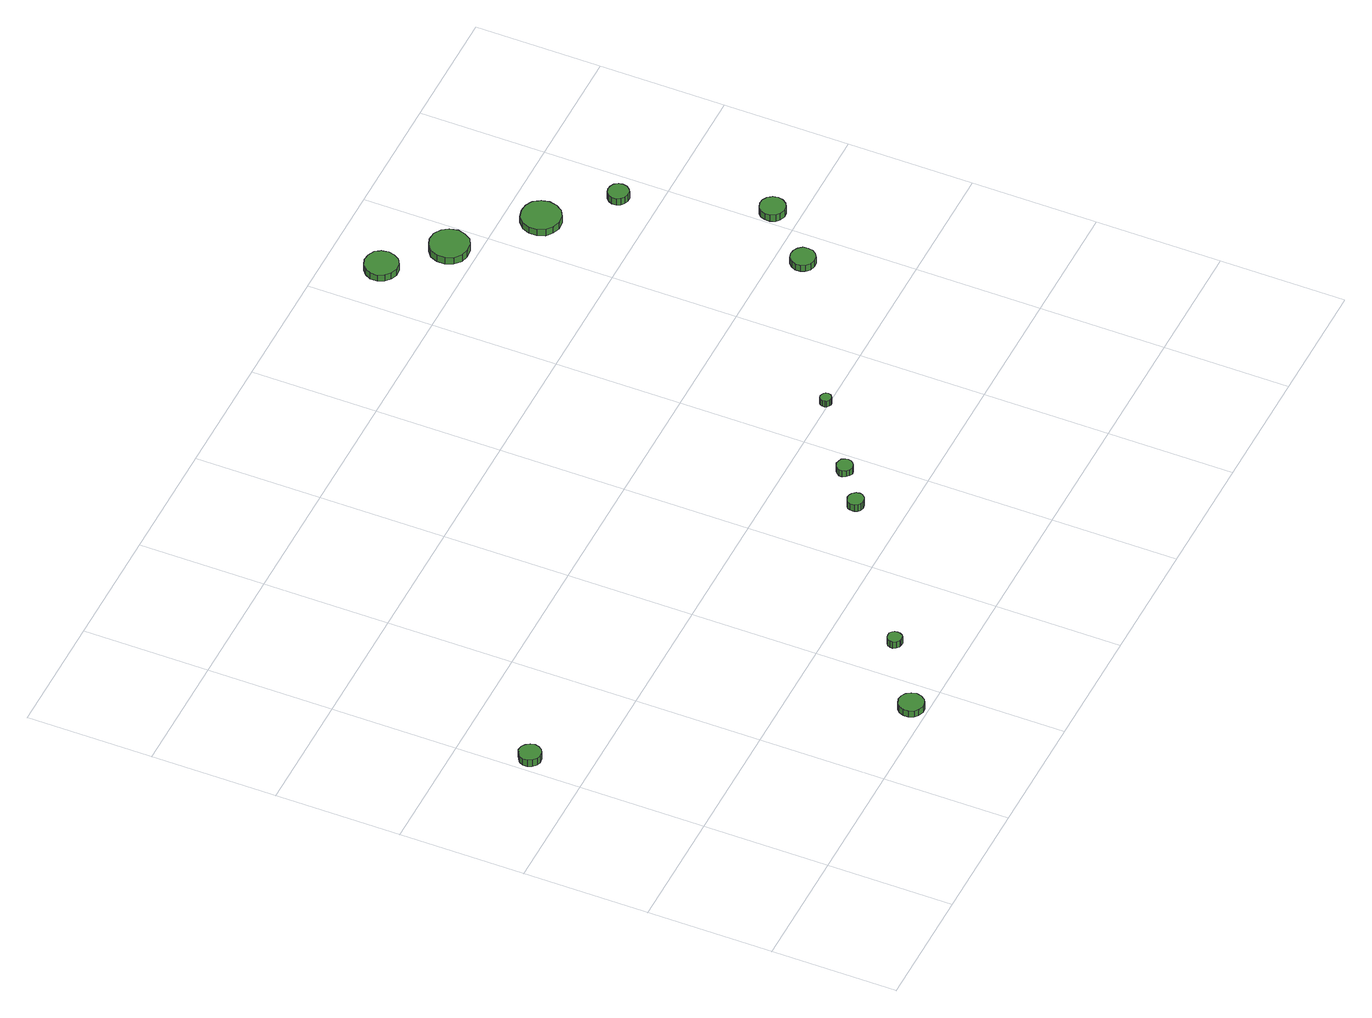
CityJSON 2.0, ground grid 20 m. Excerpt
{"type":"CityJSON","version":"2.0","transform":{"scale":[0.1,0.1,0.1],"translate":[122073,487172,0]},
"CityObjects":{
"tree1":{"type":"SolitaryVegetationObject","attributes":{"function":"something"},"geometry":[{"type":"MultiSurface","lod":"1","boundaries":[[[0,1,2,3,4,5,6,7,8,9,10,11,12,13,14]],[[15,16,17,18,19,20,21,22,23,24,25,26,27,28,29]],[[0,29,28,1]],[[1,28,27,2]],[[2,27,26,3]],[[3,26,25,4]],[[4,25,24,5]],[[5,24,23,6]],[[6,23,22,7]],[[7,22,21,8]],[[8,21,20,9]],[[9,20,19,10]],[[10,19,18,11]],[[11,18,17,12]],[[12,17,16,13]],[[13,16,15,14]],[[14,15,29,0]]]}]},
"tree2":{"type":"SolitaryVegetationObject","attributes":{"function":"something"},"geometry":[{"type":"MultiSurface","lod":"1","boundaries":[[[30,31,32,33,34,35,36,37,38,39,40,41,42,43,44]],[[45,46,47,48,49,50,51,52,53,54,55,56,57,58,59]],[[30,59,58,31]],[[31,58,57,32]],[[32,57,56,33]],[[33,56,55,34]],[[34,55,54,35]],[[35,54,53,36]],[[36,53,52,37]],[[37,52,51,38]],[[38,51,50,39]],[[39,50,49,40]],[[40,49,48,41]],[[41,48,47,42]],[[42,47,46,43]],[[43,46,45,44]],[[44,45,59,30]]]}]},
"tree3":{"type":"SolitaryVegetationObject","attributes":{"function":"something"},"geometry":[{"type":"MultiSurface","lod":"1","boundaries":[[[60,61,62,63,64,65,66,67,68,69,70,71,72,73,74]],[[75,76,77,78,79,80,81,82,83,84,85,86,87,88,89]],[[60,89,88,61]],[[61,88,87,62]],[[62,87,86,63]],[[63,86,85,64]],[[64,85,84,65]],[[65,84,83,66]],[[66,83,82,67]],[[67,82,81,68]],[[68,81,80,69]],[[69,80,79,70]],[[70,79,78,71]],[[71,78,77,72]],[[72,77,76,73]],[[73,76,75,74]],[[74,75,89,60]]]}]},
"tree4":{"type":"SolitaryVegetationObject","attributes":{"function":"something"},"geometry":[{"type":"MultiSurface","lod":"1","boundaries":[[[90,91,92,93,94,95,96,97,98,99,100,101,102,103,104]],[[105,106,107,108,109,110,111,112,113,114,115,116,117,118,119]],[[90,119,118,91]],[[91,118,117,92]],[[92,117,116,93]],[[93,116,115,94]],[[94,115,114,95]],[[95,114,113,96]],[[96,113,112,97]],[[97,112,111,98]],[[98,111,110,99]],[[99,110,109,100]],[[100,109,108,101]],[[101,108,107,102]],[[102,107,106,103]],[[103,106,105,104]],[[104,105,119,90]]]}]},
"tree5":{"type":"SolitaryVegetationObject","attributes":{"function":"something"},"geometry":[{"type":"MultiSurface","lod":"1","boundaries":[[[120,121,122,123,124,125,126,127,128,129,130,131,132,133,134]],[[135,136,137,138,139,140,141,142,143,144,145,146,147,148,149]],[[120,149,148,121]],[[121,148,147,122]],[[122,147,146,123]],[[123,146,145,124]],[[124,145,144,125]],[[125,144,143,126]],[[126,143,142,127]],[[127,142,141,128]],[[128,141,140,129]],[[129,140,139,130]],[[130,139,138,131]],[[131,138,137,132]],[[132,137,136,133]],[[133,136,135,134]],[[134,135,149,120]]]}]},
"tree6":{"type":"SolitaryVegetationObject","attributes":{"function":"something"},"geometry":[{"type":"MultiSurface","lod":"1","boundaries":[[[150,151,152,153,154,155,156,157,158,159,160,161,162,163,164]],[[165,166,167,168,169,170,171,172,173,174,175,176,177,178,179]],[[150,179,178,151]],[[151,178,177,152]],[[152,177,176,153]],[[153,176,175,154]],[[154,175,174,155]],[[155,174,173,156]],[[156,173,172,157]],[[157,172,171,158]],[[158,171,170,159]],[[159,170,169,160]],[[160,169,168,161]],[[161,168,167,162]],[[162,167,166,163]],[[163,166,165,164]],[[164,165,179,150]]]}]},
"tree7":{"type":"SolitaryVegetationObject","attributes":{"function":"something"},"geometry":[{"type":"MultiSurface","lod":"1","boundaries":[[[180,181,182,183,184,185,186,187,188,189,190,191,192,193,194]],[[195,196,197,198,199,200,201,202,203,204,205,206,207,208,209]],[[180,209,208,181]],[[181,208,207,182]],[[182,207,206,183]],[[183,206,205,184]],[[184,205,204,185]],[[185,204,203,186]],[[186,203,202,187]],[[187,202,201,188]],[[188,201,200,189]],[[189,200,199,190]],[[190,199,198,191]],[[191,198,197,192]],[[192,197,196,193]],[[193,196,195,194]],[[194,195,209,180]]]}]},
"tree8":{"type":"SolitaryVegetationObject","attributes":{"function":"something"},"geometry":[{"type":"MultiSurface","lod":"1","boundaries":[[[210,211,212,213,214,215,216,217,218,219,220,221,222,223,224]],[[225,226,227,228,229,230,231,232,233,234,235,236,237,238,239]],[[210,239,238,211]],[[211,238,237,212]],[[212,237,236,213]],[[213,236,235,214]],[[214,235,234,215]],[[215,234,233,216]],[[216,233,232,217]],[[217,232,231,218]],[[218,231,230,219]],[[219,230,229,220]],[[220,229,228,221]],[[221,228,227,222]],[[222,227,226,223]],[[223,226,225,224]],[[224,225,239,210]]]}]},
"tree9":{"type":"SolitaryVegetationObject","attributes":{"function":"something"},"geometry":[{"type":"MultiSurface","lod":"1","boundaries":[[[240,241,242,243,244,245,246,247,248,249,250,251,252,253,254]],[[255,256,257,258,259,260,261,262,263,264,265,266,267,268,269]],[[240,269,268,241]],[[241,268,267,242]],[[242,267,266,243]],[[243,266,265,244]],[[244,265,264,245]],[[245,264,263,246]],[[246,263,262,247]],[[247,262,261,248]],[[248,261,260,249]],[[249,260,259,250]],[[250,259,258,251]],[[251,258,257,252]],[[252,257,256,253]],[[253,256,255,254]],[[254,255,269,240]]]}]},
"tree10":{"type":"SolitaryVegetationObject","attributes":{"function":"something"},"geometry":[{"type":"MultiSurface","lod":"1","boundaries":[[[270,271,272,273,274,275,276,277,278,279,280,281,282,283,284]],[[285,286,287,288,289,290,291,292,293,294,295,296,297,298,299]],[[270,299,298,271]],[[271,298,297,272]],[[272,297,296,273]],[[273,296,295,274]],[[274,295,294,275]],[[275,294,293,276]],[[276,293,292,277]],[[277,292,291,278]],[[278,291,290,279]],[[279,290,289,280]],[[280,289,288,281]],[[281,288,287,282]],[[282,287,286,283]],[[283,286,285,284]],[[284,285,299,270]]]}]},
"tree11":{"type":"SolitaryVegetationObject","attributes":{"function":"something"},"geometry":[{"type":"MultiSurface","lod":"1","boundaries":[[[300,301,302,303,304,305,306,307,308,309,310,311,312,313,314]],[[315,316,317,318,319,320,321,322,323,324,325,326,327,328,329]],[[300,329,328,301]],[[301,328,327,302]],[[302,327,326,303]],[[303,326,325,304]],[[304,325,324,305]],[[305,324,323,306]],[[306,323,322,307]],[[307,322,321,308]],[[308,321,320,309]],[[309,320,319,310]],[[310,319,318,311]],[[311,318,317,312]],[[312,317,316,313]],[[313,316,315,314]],[[314,315,329,300]]]}]},
"tree12":{"type":"SolitaryVegetationObject","attributes":{"function":"something"},"geometry":[{"type":"MultiSurface","lod":"1","boundaries":[[[330,331,332,333,334,335,336,337,338,339,340,341,342,343,344]],[[345,346,347,348,349,350,351,352,353,354,355,356,357,358,359]],[[330,359,358,331]],[[331,358,357,332]],[[332,357,356,333]],[[333,356,355,334]],[[334,355,354,335]],[[335,354,353,336]],[[336,353,352,337]],[[337,352,351,338]],[[338,351,350,339]],[[339,350,349,340]],[[340,349,348,341]],[[341,348,347,342]],[[342,347,346,343]],[[343,346,345,344]],[[344,345,359,330]]]}]}
},
"vertices":[
[44,492,15],[42,499,15],[38,505,15],[32,509,15],[24,510,15],[18,507,15],[12,502,15],[9,496,15],[9,489,15],[12,482,15],[18,477,15],[24,475,15],[32,476,15],[38,479,15],[42,485,15],[42,485,2],[38,479,2],[32,476,2],[24,475,2],[18,477,2],[12,482,2],[9,489,2],[9,496,2],[12,502,2],[18,507,2],[24,510,2],[32,509,2],[38,505,2],[42,499,2],[44,492,2],
[372,25,16],[370,33,16],[365,40,16],[358,44,16],[350,45,16],[342,42,16],[336,37,16],[333,29,16],[333,21,16],[336,13,16],[342,8,16],[350,5,16],[358,6,16],[365,10,16],[370,17,16],[370,17,4],[365,10,4],[358,6,4],[350,5,4],[342,8,4],[336,13,4],[333,21,4],[333,29,4],[336,37,4],[342,42,4],[350,45,4],[358,44,4],[365,40,4],[370,33,4],[372,25,4],
[475,102,20],[474,107,20],[472,110,20],[468,113,20],[463,113,20],[459,112,20],[455,109,20],[453,104,20],[453,100,20],[455,96,20],[459,92,20],[463,91,20],[468,91,20],[472,94,20],[474,98,20],[474,98,7],[472,94,7],[468,91,7],[463,91,7],[459,92,7],[455,96,7],[453,100,7],[453,104,7],[455,109,7],[459,112,7],[463,113,7],[468,113,7],[472,110,7],[474,107,7],[475,102,7],
[719,274,20],[718,279,20],[714,284,20],[710,286,20],[704,287,20],[699,285,20],[695,282,20],[693,277,20],[693,271,20],[695,266,20],[699,263,20],[704,261,20],[710,262,20],[714,264,20],[718,269,20],[718,269,7],[714,264,7],[710,262,7],[704,261,7],[699,263,7],[695,266,7],[693,271,7],[693,277,7],[695,282,7],[699,285,7],[704,287,7],[710,286,7],[714,284,7],[718,279,7],[719,274,7],
[779,319,18],[778,324,18],[775,329,18],[770,331,18],[765,332,18],[760,330,18],[756,327,18],[753,322,18],[753,317,18],[756,312,18],[760,308,18],[765,306,18],[770,307,18],[775,310,18],[778,314,18],[778,314,6],[775,310,6],[770,307,6],[765,306,6],[760,308,6],[756,312,6],[753,317,6],[753,322,6],[756,327,6],[760,330,6],[765,332,6],[770,331,6],[775,329,6],[778,324,6],[779,319,6],
[893,403,19],[892,407,19],[890,409,19],[887,411,19],[884,412,19],[880,411,19],[877,408,19],[876,405,19],[876,401,19],[877,398,19],[880,396,19],[884,394,19],[887,395,19],[890,397,19],[892,399,19],[892,399,7],[890,397,7],[887,395,7],[884,394,7],[880,396,7],[877,398,7],[876,401,7],[876,405,7],[877,408,7],[880,411,7],[884,412,7],[887,411,7],[890,409,7],[892,407,7],[893,403,7],
[903,1116,15],[901,1127,15],[895,1136,15],[885,1141,15],[874,1142,15],[864,1139,15],[856,1132,15],[851,1122,15],[851,1111,15],[856,1101,15],[864,1094,15],[874,1090,15],[885,1091,15],[895,1097,15],[901,1106,15],[901,1106,3],[895,1097,3],[885,1091,3],[874,1090,3],[864,1094,3],[856,1101,3],[851,1111,3],[851,1122,3],[856,1132,3],[864,1139,3],[874,1142,3],[885,1141,3],[895,1136,3],[901,1127,3],[903,1116,3],
[987,1042,15],[984,1055,15],[977,1065,15],[966,1072,15],[953,1073,15],[941,1069,15],[931,1061,15],[926,1049,15],[926,1036,15],[931,1024,15],[941,1015,15],[953,1012,15],[966,1013,15],[977,1019,15],[984,1030,15],[984,1030,2],[977,1019,2],[966,1013,2],[953,1012,2],[941,1015,2],[931,1024,2],[926,1036,2],[926,1049,2],[931,1061,2],[941,1069,2],[953,1073,2],[966,1072,2],[977,1065,2],[984,1055,2],[987,1042,2],
[1160,556,19],[1159,564,19],[1154,570,19],[1147,574,19],[1139,575,19],[1131,573,19],[1125,567,19],[1122,560,19],[1122,552,19],[1125,545,19],[1131,539,19],[1139,537,19],[1147,537,19],[1154,542,19],[1159,548,19],[1159,548,7],[1154,542,7],[1147,537,7],[1139,537,7],[1131,539,7],[1125,545,7],[1122,552,7],[1122,560,7],[1125,567,7],[1131,573,7],[1139,575,7],[1147,574,7],[1154,570,7],[1159,564,7],[1160,556,7],
[1096,944,16],[1093,956,16],[1086,967,16],[1075,973,16],[1062,974,16],[1050,971,16],[1040,962,16],[1035,950,16],[1035,937,16],[1040,925,16],[1050,917,16],[1062,913,16],[1075,914,16],[1086,921,16],[1093,931,16],[1093,931,3],[1086,921,3],[1075,914,3],[1062,913,3],[1050,917,3],[1040,925,3],[1035,937,3],[1035,950,3],[1040,962,3],[1050,971,3],[1062,974,3],[1075,973,3],[1086,967,3],[1093,956,3],[1096,944,3],
[1239,640,20],[1237,648,20],[1232,655,20],[1225,659,20],[1217,660,20],[1209,657,20],[1203,652,20],[1200,644,20],[1200,636,20],[1203,628,20],[1209,623,20],[1217,620,20],[1225,621,20],[1232,625,20],[1237,632,20],[1237,632,7],[1232,625,7],[1225,621,7],[1217,620,7],[1209,623,7],[1203,628,7],[1200,636,7],[1200,644,7],[1203,652,7],[1209,657,7],[1217,660,7],[1225,659,7],[1232,655,7],[1237,648,7],[1239,640,7],
[1171,860,19],[1170,866,19],[1166,872,19],[1160,875,19],[1153,876,19],[1147,874,19],[1142,869,19],[1139,863,19],[1139,856,19],[1142,850,19],[1147,846,19],[1153,844,19],[1160,844,19],[1166,848,19],[1170,853,19],[1170,853,6],[1166,848,6],[1160,844,6],[1153,844,6],[1147,846,6],[1142,850,6],[1139,856,6],[1139,863,6],[1142,869,6],[1147,874,6],[1153,876,6],[1160,875,6],[1166,872,6],[1170,866,6],[1171,860,6]
]}
